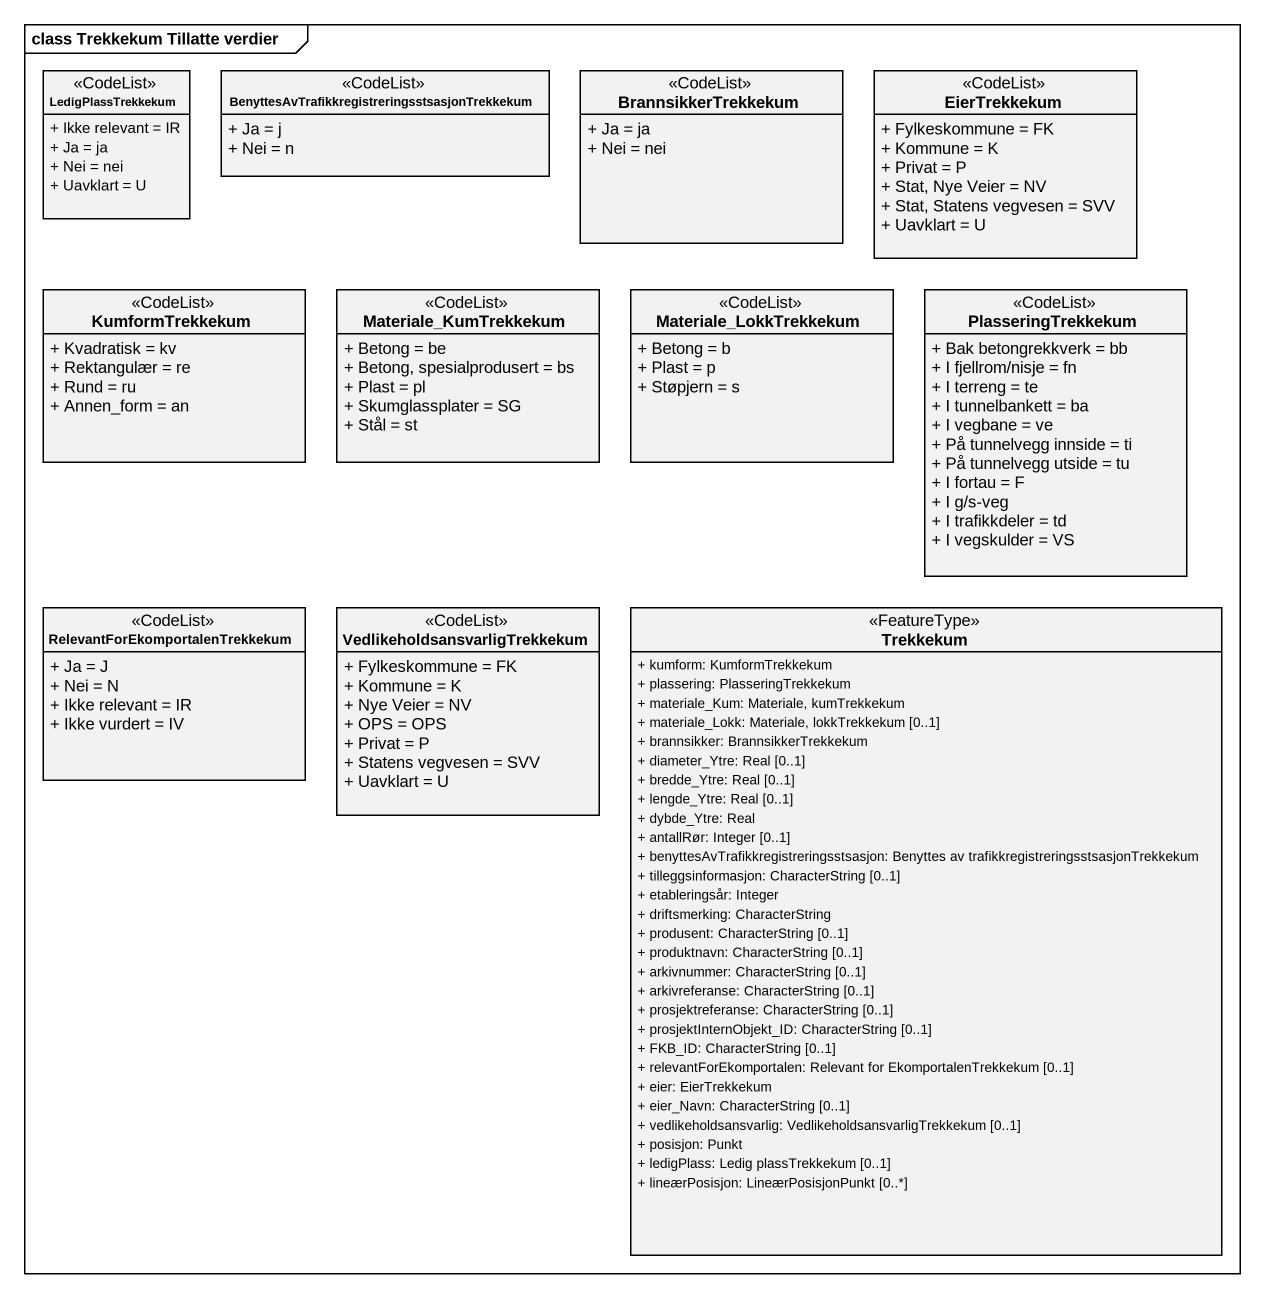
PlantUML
@startuml
mainframe class Trekkekum Tillatte verdier
hide circle
hide empty members
skinparam classAttributeIconSize 0
class LedigPlassTrekkekum <<CodeList>> {
  + Ikke relevant = IR
  + Ja = ja
  + Nei = nei
  + Uavklart = U
}
class "BenyttesAvTrafikkregistreringsstsasjonTrekkekum" as BenyttesAvTrafikkregistrerin <<CodeList>> {
  + Ja = j
  + Nei = n
}
class BrannsikkerTrekkekum <<CodeList>> {
  + Ja = ja
  + Nei = nei
}
class EierTrekkekum <<CodeList>> {
  + Fylkeskommune = FK
  + Kommune = K
  + Privat = P
  + Stat, Nye Veier = NV
  + Stat, Statens vegvesen = SVV
  + Uavklart = U
}
class KumformTrekkekum <<CodeList>> {
  + Kvadratisk = kv
  + Rektangulær = re
  + Rund = ru
  + Annen_form = an
}
class Materiale_KumTrekkekum <<CodeList>> {
  + Betong = be
  + Betong, spesialprodusert = bs
  + Plast = pl
  + Skumglassplater = SG
  + Stål = st
}
class Materiale_LokkTrekkekum <<CodeList>> {
  + Betong = b
  + Plast = p
  + Støpjern = s
}
class PlasseringTrekkekum <<CodeList>> {
  + Bak betongrekkverk = bb
  + I fjellrom/nisje = fn
  + I terreng = te
  + I tunnelbankett = ba
  + I vegbane = ve
  + På tunnelvegg innside = ti
  + På tunnelvegg utside = tu
  + I fortau = F
  + I g/s-veg
  + I trafikkdeler = td
  + I vegskulder = VS
}
class "RelevantForEkomportalenTrekkekum" as RelevantForEkomportalenTrekk <<CodeList>> {
  + Ja = J
  + Nei = N
  + Ikke relevant = IR
  + Ikke vurdert = IV
}
class "VedlikeholdsansvarligTrekkekum" as VedlikeholdsansvarligTrekkek <<CodeList>> {
  + Fylkeskommune = FK
  + Kommune = K
  + Nye Veier = NV
  + OPS = OPS
  + Privat = P
  + Statens vegvesen = SVV
  + Uavklart = U
}
class Trekkekum <<FeatureType>> {
  + kumform: KumformTrekkekum
  + plassering: PlasseringTrekkekum
  + materiale_Kum: Materiale, kumTrekkekum
  + materiale_Lokk: Materiale, lokkTrekkekum [0..1]
  + brannsikker: BrannsikkerTrekkekum
  + diameter_Ytre: Real [0..1]
  + bredde_Ytre: Real [0..1]
  + lengde_Ytre: Real [0..1]
  + dybde_Ytre: Real
  + antallRør: Integer [0..1]
  + benyttesAvTrafikkregistreringsstsasjon: Benyttes av trafikkregistreringsstsasjonTrekkekum
  + tilleggsinformasjon: CharacterString [0..1]
  + etableringsår: Integer
  + driftsmerking: CharacterString
  + produsent: CharacterString [0..1]
  + produktnavn: CharacterString [0..1]
  + arkivnummer: CharacterString [0..1]
  + arkivreferanse: CharacterString [0..1]
  + prosjektreferanse: CharacterString [0..1]
  + prosjektInternObjekt_ID: CharacterString [0..1]
  + FKB_ID: CharacterString [0..1]
  + relevantForEkomportalen: Relevant for EkomportalenTrekkekum [0..1]
  + eier: EierTrekkekum
  + eier_Navn: CharacterString [0..1]
  + vedlikeholdsansvarlig: VedlikeholdsansvarligTrekkekum [0..1]
  + posisjon: Punkt
  + ledigPlass: Ledig plassTrekkekum [0..1]
  + lineærPosisjon: LineærPosisjonPunkt [0..*]
}
@enduml
